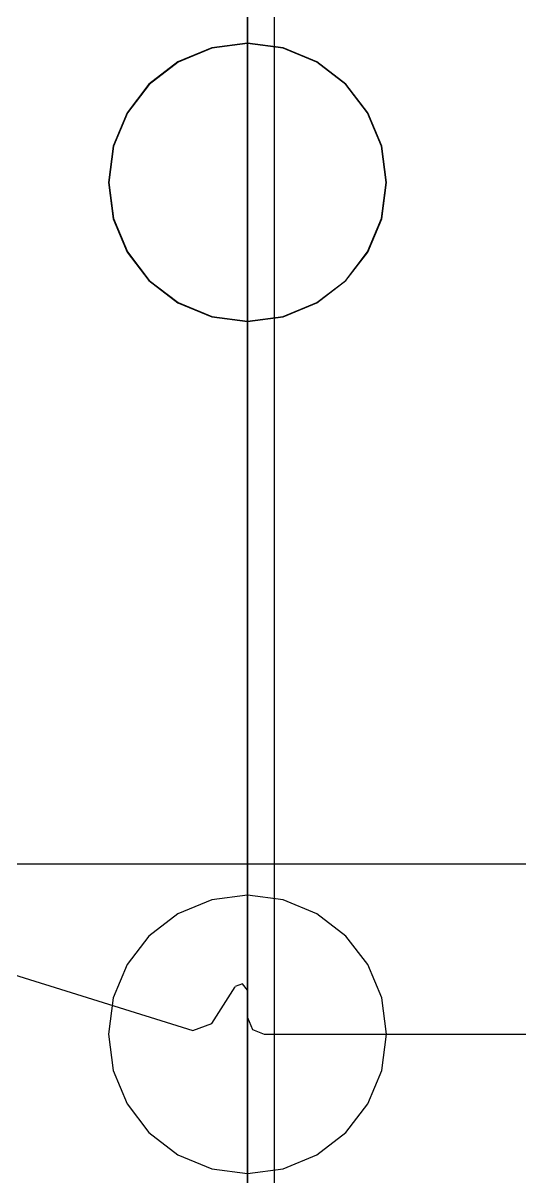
# Model space of a CAD drawing. Extents: x -257 to 298, y -311 to 343.
# Drawn here: x -30.67 to -22.76, y 8.87 to 27.22 of the extents above; entities that cross this region are included whole.
import ezdxf

# ---------------------------------------------------------------- set-up
doc = ezdxf.new("R2010")
doc.units = 0

msp = doc.modelspace()

# ---------------------------------------------------------------- linework, layer by layer
msp.add_line((-26.6666, 51.3563), (-26.6666, -1.978))
msp.add_line((-26.6666, 51.3563), (-26.6666, -1.978))
at = {"layer": 'Layer 1'}
for p, q in [((-27.0933, -68.1111), (-27.0933, 119.364)), ((-27.0933, -68.1111), (-27.0933, 119.364)), ((-27.0933, -68.1111), (-27.0933, 119.364)), ((-27.0933, -68.1111), (-27.0933, 119.364)), ((-27.0933, -68.1111), (-27.0933, 119.364)), ((-27.0933, -68.1111), (-27.0933, 119.364)), ((-27.0933, -68.1111), (-27.0933, 119.364)), ((-27.0933, -68.1111), (-27.0933, 119.364)), ((-27.0933, -68.1111), (-27.0933, 119.364)), ((-27.0933, -68.1111), (-27.0933, 119.364)), ((-27.0933, 70.8759), (-27.0933, -21.4965)), ((-27.0933, 48.5821), (-27.0933, 0.796246)), ((-27.0933, 48.5821), (-27.0933, 0.796246)), ((-27.0933, 48.5821), (-27.0933, 0.796246)), ((-27.0933, 48.5821), (-27.0933, 0.796246)), ((-27.0933, 48.5821), (-27.0933, 0.796246)), ((-27.66156, 26.828398), (-28.199995, 26.606)), ((-27.66156, 26.828398), (-28.199995, 26.606)), ((-27.66156, 26.828398), (-28.199995, 26.606)), ((-27.660162, 26.823246), (-28.1973, 26.601384)), ((-27.660162, 26.823246), (-28.1973, 26.601384)), ((-27.660162, 26.823246), (-28.1973, 26.601384)), ((-27.660162, 26.823246), (-28.1973, 26.601384)), ((-27.660162, 26.823246), (-28.1973, 26.601384)), ((-27.660162, 26.823246), (-28.1973, 26.601384)), ((-27.660162, 26.823246), (-28.1973, 26.601384)), ((-27.09333, 26.90253), (-27.66156, 26.828398)), ((-27.09333, 26.90253), (-27.66156, 26.828398)), ((-27.09333, 26.90253), (-27.66156, 26.828398)), ((-27.0933, 26.8972), (-27.660162, 26.823246)), ((-27.0933, 26.8972), (-27.660162, 26.823246)), ((-27.0933, 26.8972), (-27.660162, 26.823246)), ((-27.0933, 26.8972), (-27.660162, 26.823246)), ((-27.0933, 26.8972), (-27.660162, 26.823246)), ((-27.0933, 26.8972), (-27.660162, 26.823246)), ((-27.0933, 26.8972), (-27.660162, 26.823246)), ((-26.5251, 26.828398), (-27.09333, 26.90253)), ((-26.5251, 26.828398), (-27.09333, 26.90253)), ((-26.5251, 26.828398), (-27.09333, 26.90253)), ((-26.526438, 26.823246), (-27.0933, 26.8972)), ((-26.526438, 26.823246), (-27.0933, 26.8972)), ((-26.526438, 26.823246), (-27.0933, 26.8972)), ((-26.526438, 26.823246), (-27.0933, 26.8972)), ((-26.526438, 26.823246), (-27.0933, 26.8972)), ((-26.526438, 26.823246), (-27.0933, 26.8972)), ((-26.526438, 26.823246), (-27.0933, 26.8972)), ((-25.9893, 26.601384), (-26.526438, 26.823246)), ((-25.9893, 26.601384), (-26.526438, 26.823246)), ((-25.9893, 26.601384), (-26.526438, 26.823246)), ((-25.9893, 26.601384), (-26.526438, 26.823246)), ((-25.9893, 26.601384), (-26.526438, 26.823246)), ((-25.9893, 26.601384), (-26.526438, 26.823246)), ((-25.9893, 26.601384), (-26.526438, 26.823246)), ((-25.986665, 26.606), (-26.5251, 26.828398)), ((-25.986665, 26.606), (-26.5251, 26.828398)), ((-25.986665, 26.606), (-26.5251, 26.828398)), ((-28.199995, 26.606), (-28.661814, 26.250901)), ((-28.199995, 26.606), (-28.661814, 26.250901)), ((-28.199995, 26.606), (-28.661814, 26.250901)), ((-28.1973, 26.601384), (-28.658007, 26.24714)), ((-28.1973, 26.601384), (-28.658007, 26.24714)), ((-28.1973, 26.601384), (-28.658007, 26.24714)), ((-28.1973, 26.601384), (-28.658007, 26.24714)), ((-28.1973, 26.601384), (-28.658007, 26.24714)), ((-28.1973, 26.601384), (-28.658007, 26.24714)), ((-28.1973, 26.601384), (-28.658007, 26.24714)), ((-25.528593, 26.24714), (-25.9893, 26.601384)), ((-25.528593, 26.24714), (-25.9893, 26.601384)), ((-25.528593, 26.24714), (-25.9893, 26.601384)), ((-25.528593, 26.24714), (-25.9893, 26.601384)), ((-25.528593, 26.24714), (-25.9893, 26.601384)), ((-25.528593, 26.24714), (-25.9893, 26.601384)), ((-25.528593, 26.24714), (-25.9893, 26.601384)), ((-25.524846, 26.250901), (-25.986665, 26.606)), ((-25.524846, 26.250901), (-25.986665, 26.606)), ((-25.524846, 26.250901), (-25.986665, 26.606)), ((-28.661814, 26.250901), (-29.01013, 25.795865)), ((-28.661814, 26.250901), (-29.01013, 25.795865)), ((-28.661814, 26.250901), (-29.01013, 25.795865)), ((-28.658007, 26.24714), (-29.005484, 25.7932)), ((-28.658007, 26.24714), (-29.005484, 25.7932)), ((-28.658007, 26.24714), (-29.005484, 25.7932)), ((-28.658007, 26.24714), (-29.005484, 25.7932)), ((-28.658007, 26.24714), (-29.005484, 25.7932)), ((-28.658007, 26.24714), (-29.005484, 25.7932)), ((-28.658007, 26.24714), (-29.005484, 25.7932)), ((-25.181116, 25.7932), (-25.528593, 26.24714)), ((-25.181116, 25.7932), (-25.528593, 26.24714)), ((-25.181116, 25.7932), (-25.528593, 26.24714)), ((-25.181116, 25.7932), (-25.528593, 26.24714)), ((-25.181116, 25.7932), (-25.528593, 26.24714)), ((-25.181116, 25.7932), (-25.528593, 26.24714)), ((-25.181116, 25.7932), (-25.528593, 26.24714)), ((-25.17653, 25.795865), (-25.524846, 26.250901)), ((-25.17653, 25.795865), (-25.524846, 26.250901)), ((-25.17653, 25.795865), (-25.524846, 26.250901)), ((-29.01013, 25.795865), (-29.230045, 25.266697)), ((-29.01013, 25.795865), (-29.230045, 25.266697)), ((-29.01013, 25.795865), (-29.230045, 25.266697)), ((-29.005484, 25.7932), (-29.224869, 25.265306)), ((-29.005484, 25.7932), (-29.224869, 25.265306)), ((-29.005484, 25.7932), (-29.224869, 25.265306)), ((-29.005484, 25.7932), (-29.224869, 25.265306)), ((-29.005484, 25.7932), (-29.224869, 25.265306)), ((-29.005484, 25.7932), (-29.224869, 25.265306)), ((-29.005484, 25.7932), (-29.224869, 25.265306)), ((-24.961731, 25.265306), (-25.181116, 25.7932)), ((-24.961731, 25.265306), (-25.181116, 25.7932)), ((-24.961731, 25.265306), (-25.181116, 25.7932)), ((-24.961731, 25.265306), (-25.181116, 25.7932)), ((-24.961731, 25.265306), (-25.181116, 25.7932)), ((-24.961731, 25.265306), (-25.181116, 25.7932)), ((-24.961731, 25.265306), (-25.181116, 25.7932)), ((-24.956615, 25.266697), (-25.17653, 25.795865)), ((-24.956615, 25.266697), (-25.17653, 25.795865)), ((-24.956615, 25.266697), (-25.17653, 25.795865)), ((-29.230045, 25.266697), (-29.30666, 24.6892)), ((-29.230045, 25.266697), (-29.30666, 24.6892)), ((-29.230045, 25.266697), (-29.30666, 24.6892)), ((-29.224869, 25.265306), (-29.3013, 24.6892)), ((-29.224869, 25.265306), (-29.3013, 24.6892)), ((-29.224869, 25.265306), (-29.3013, 24.6892)), ((-29.224869, 25.265306), (-29.3013, 24.6892)), ((-29.224869, 25.265306), (-29.3013, 24.6892)), ((-29.224869, 25.265306), (-29.3013, 24.6892)), ((-29.224869, 25.265306), (-29.3013, 24.6892)), ((-24.8853, 24.6892), (-24.961731, 25.265306)), ((-24.8853, 24.6892), (-24.961731, 25.265306)), ((-24.8853, 24.6892), (-24.961731, 25.265306)), ((-24.8853, 24.6892), (-24.961731, 25.265306)), ((-24.8853, 24.6892), (-24.961731, 25.265306)), ((-24.8853, 24.6892), (-24.961731, 25.265306)), ((-24.8853, 24.6892), (-24.961731, 25.265306)), ((-24.88, 24.6892), (-24.956615, 25.266697)), ((-24.88, 24.6892), (-24.956615, 25.266697)), ((-24.88, 24.6892), (-24.956615, 25.266697)), ((-29.30666, 24.6892), (-29.230045, 24.111703)), ((-29.30666, 24.6892), (-29.230045, 24.111703)), ((-29.30666, 24.6892), (-29.230045, 24.111703)), ((-29.3013, 24.6892), (-29.224869, 24.113094)), ((-29.3013, 24.6892), (-29.224869, 24.113094)), ((-29.3013, 24.6892), (-29.224869, 24.113094)), ((-29.3013, 24.6892), (-29.224869, 24.113094)), ((-29.3013, 24.6892), (-29.224869, 24.113094)), ((-29.3013, 24.6892), (-29.224869, 24.113094)), ((-29.3013, 24.6892), (-29.224869, 24.113094)), ((-24.961731, 24.113094), (-24.8853, 24.6892)), ((-24.961731, 24.113094), (-24.8853, 24.6892)), ((-24.961731, 24.113094), (-24.8853, 24.6892)), ((-24.961731, 24.113094), (-24.8853, 24.6892)), ((-24.961731, 24.113094), (-24.8853, 24.6892)), ((-24.961731, 24.113094), (-24.8853, 24.6892)), ((-24.961731, 24.113094), (-24.8853, 24.6892)), ((-24.956615, 24.111703), (-24.88, 24.6892)), ((-24.956615, 24.111703), (-24.88, 24.6892)), ((-24.956615, 24.111703), (-24.88, 24.6892)), ((-24.8853, 24.6892), (-24.8853, 24.6892)), ((-24.8853, 24.6892), (-24.8853, 24.6892)), ((-24.8853, 24.6892), (-24.8853, 24.6892)), ((-24.8853, 24.6892), (-24.8853, 24.6892)), ((-24.8853, 24.6892), (-24.8853, 24.6892)), ((-24.8853, 24.6892), (-24.8853, 24.6892)), ((-24.8853, 24.6892), (-24.8853, 24.6892)), ((-24.88, 24.6892), (-24.88, 24.6892)), ((-24.88, 24.6892), (-24.88, 24.6892)), ((-24.88, 24.6892), (-24.88, 24.6892)), ((-29.230045, 24.111703), (-29.01013, 23.582535)), ((-29.230045, 24.111703), (-29.01013, 23.582535)), ((-29.230045, 24.111703), (-29.01013, 23.582535)), ((-29.224869, 24.113094), (-29.005484, 23.5852)), ((-29.224869, 24.113094), (-29.005484, 23.5852)), ((-29.224869, 24.113094), (-29.005484, 23.5852)), ((-29.224869, 24.113094), (-29.005484, 23.5852)), ((-29.224869, 24.113094), (-29.005484, 23.5852)), ((-29.224869, 24.113094), (-29.005484, 23.5852)), ((-29.224869, 24.113094), (-29.005484, 23.5852)), ((-25.181116, 23.5852), (-24.961731, 24.113094)), ((-25.181116, 23.5852), (-24.961731, 24.113094)), ((-25.181116, 23.5852), (-24.961731, 24.113094)), ((-25.181116, 23.5852), (-24.961731, 24.113094)), ((-25.181116, 23.5852), (-24.961731, 24.113094)), ((-25.181116, 23.5852), (-24.961731, 24.113094)), ((-25.181116, 23.5852), (-24.961731, 24.113094)), ((-25.17653, 23.582535), (-24.956615, 24.111703)), ((-25.17653, 23.582535), (-24.956615, 24.111703)), ((-25.17653, 23.582535), (-24.956615, 24.111703)), ((-29.01013, 23.582535), (-28.661814, 23.127499)), ((-29.01013, 23.582535), (-28.661814, 23.127499)), ((-29.01013, 23.582535), (-28.661814, 23.127499)), ((-29.005484, 23.5852), (-28.658007, 23.13126)), ((-29.005484, 23.5852), (-28.658007, 23.13126)), ((-29.005484, 23.5852), (-28.658007, 23.13126)), ((-29.005484, 23.5852), (-28.658007, 23.13126)), ((-29.005484, 23.5852), (-28.658007, 23.13126)), ((-29.005484, 23.5852), (-28.658007, 23.13126)), ((-29.005484, 23.5852), (-28.658007, 23.13126)), ((-25.528593, 23.13126), (-25.181116, 23.5852)), ((-25.528593, 23.13126), (-25.181116, 23.5852)), ((-25.528593, 23.13126), (-25.181116, 23.5852)), ((-25.528593, 23.13126), (-25.181116, 23.5852)), ((-25.528593, 23.13126), (-25.181116, 23.5852)), ((-25.528593, 23.13126), (-25.181116, 23.5852)), ((-25.528593, 23.13126), (-25.181116, 23.5852)), ((-25.524846, 23.127499), (-25.17653, 23.582535)), ((-25.524846, 23.127499), (-25.17653, 23.582535)), ((-25.524846, 23.127499), (-25.17653, 23.582535)), ((-28.661814, 23.127499), (-28.199995, 22.7724)), ((-28.661814, 23.127499), (-28.199995, 22.7724)), ((-28.661814, 23.127499), (-28.199995, 22.7724)), ((-28.658007, 23.13126), (-28.1973, 22.777016)), ((-28.658007, 23.13126), (-28.1973, 22.777016)), ((-28.658007, 23.13126), (-28.1973, 22.777016)), ((-28.658007, 23.13126), (-28.1973, 22.777016)), ((-28.658007, 23.13126), (-28.1973, 22.777016)), ((-28.658007, 23.13126), (-28.1973, 22.777016)), ((-28.658007, 23.13126), (-28.1973, 22.777016)), ((-25.9893, 22.777016), (-25.528593, 23.13126)), ((-25.9893, 22.777016), (-25.528593, 23.13126)), ((-25.9893, 22.777016), (-25.528593, 23.13126)), ((-25.9893, 22.777016), (-25.528593, 23.13126)), ((-25.9893, 22.777016), (-25.528593, 23.13126)), ((-25.9893, 22.777016), (-25.528593, 23.13126)), ((-25.9893, 22.777016), (-25.528593, 23.13126)), ((-25.986665, 22.7724), (-25.524846, 23.127499)), ((-25.986665, 22.7724), (-25.524846, 23.127499)), ((-25.986665, 22.7724), (-25.524846, 23.127499)), ((-28.199995, 22.7724), (-27.66156, 22.550002)), ((-28.199995, 22.7724), (-27.66156, 22.550002)), ((-28.199995, 22.7724), (-27.66156, 22.550002)), ((-28.1973, 22.777016), (-27.660162, 22.555154)), ((-28.1973, 22.777016), (-27.660162, 22.555154)), ((-28.1973, 22.777016), (-27.660162, 22.555154)), ((-28.1973, 22.777016), (-27.660162, 22.555154)), ((-28.1973, 22.777016), (-27.660162, 22.555154)), ((-28.1973, 22.777016), (-27.660162, 22.555154)), ((-28.1973, 22.777016), (-27.660162, 22.555154)), ((-26.526438, 22.555154), (-25.9893, 22.777016)), ((-26.526438, 22.555154), (-25.9893, 22.777016)), ((-26.526438, 22.555154), (-25.9893, 22.777016)), ((-26.526438, 22.555154), (-25.9893, 22.777016)), ((-26.526438, 22.555154), (-25.9893, 22.777016)), ((-26.526438, 22.555154), (-25.9893, 22.777016)), ((-26.526438, 22.555154), (-25.9893, 22.777016)), ((-26.5251, 22.550002), (-25.986665, 22.7724)), ((-26.5251, 22.550002), (-25.986665, 22.7724)), ((-26.5251, 22.550002), (-25.986665, 22.7724)), ((-27.66156, 22.550002), (-27.09333, 22.47587)), ((-27.66156, 22.550002), (-27.09333, 22.47587)), ((-27.66156, 22.550002), (-27.09333, 22.47587)), ((-27.660162, 22.555154), (-27.0933, 22.4812)), ((-27.660162, 22.555154), (-27.0933, 22.4812)), ((-27.660162, 22.555154), (-27.0933, 22.4812)), ((-27.660162, 22.555154), (-27.0933, 22.4812)), ((-27.660162, 22.555154), (-27.0933, 22.4812)), ((-27.660162, 22.555154), (-27.0933, 22.4812)), ((-27.660162, 22.555154), (-27.0933, 22.4812)), ((-27.09333, 22.47587), (-26.5251, 22.550002)), ((-27.09333, 22.47587), (-26.5251, 22.550002)), ((-27.09333, 22.47587), (-26.5251, 22.550002)), ((-27.0933, 22.4812), (-26.526438, 22.555154)), ((-27.0933, 22.4812), (-26.526438, 22.555154)), ((-27.0933, 22.4812), (-26.526438, 22.555154)), ((-27.0933, 22.4812), (-26.526438, 22.555154)), ((-27.0933, 22.4812), (-26.526438, 22.555154)), ((-27.0933, 22.4812), (-26.526438, 22.555154)), ((-27.0933, 22.4812), (-26.526438, 22.555154)), ((-42.4214, 15.7032), (-27.9656, 11.20458)), ((-42.4214, 15.7032), (-27.9656, 11.20458)), ((-42.4214, 15.7032), (-27.9656, 11.20458)), ((-42.4214, 15.7032), (-27.9656, 11.20458)), ((-42.4214, 15.7032), (-27.9656, 11.20458)), ((-42.4214, 15.7032), (-27.9656, 11.20458)), ((-42.4214, 15.7032), (-27.9656, 11.20458)), ((-42.4214, 15.7032), (-27.9656, 11.20458)), ((-42.4214, 15.7032), (-27.9656, 11.20458)), ((-42.4214, 15.7032), (-27.9656, 11.20458)), ((-111.946, 13.8518), (111.946, 13.8518)), ((-111.946, 13.8518), (111.946, 13.8518)), ((-111.946, 13.8518), (111.946, 13.8518)), ((-111.946, 13.8518), (111.946, 13.8518)), ((-111.946, 13.8518), (111.946, 13.8518)), ((-111.946, 13.8518), (111.946, 13.8518)), ((-111.946, 13.8518), (111.946, 13.8518)), ((-27.66156, 13.281798), (-28.199995, 13.0594)), ((-27.66156, 13.281798), (-28.199995, 13.0594)), ((-27.66156, 13.281798), (-28.199995, 13.0594)), ((-27.09333, 13.35593), (-27.66156, 13.281798)), ((-27.09333, 13.35593), (-27.66156, 13.281798)), ((-27.09333, 13.35593), (-27.66156, 13.281798)), ((-26.5251, 13.281798), (-27.09333, 13.35593)), ((-26.5251, 13.281798), (-27.09333, 13.35593)), ((-26.5251, 13.281798), (-27.09333, 13.35593)), ((-25.986665, 13.0594), (-26.5251, 13.281798)), ((-25.986665, 13.0594), (-26.5251, 13.281798)), ((-25.986665, 13.0594), (-26.5251, 13.281798)), ((-28.199995, 13.0594), (-28.661814, 12.704301)), ((-28.199995, 13.0594), (-28.661814, 12.704301)), ((-28.199995, 13.0594), (-28.661814, 12.704301)), ((-25.524846, 12.704301), (-25.986665, 13.0594)), ((-25.524846, 12.704301), (-25.986665, 13.0594)), ((-25.524846, 12.704301), (-25.986665, 13.0594)), ((-28.661814, 12.704301), (-29.01013, 12.249265)), ((-28.661814, 12.704301), (-29.01013, 12.249265)), ((-28.661814, 12.704301), (-29.01013, 12.249265)), ((-25.17653, 12.249265), (-25.524846, 12.704301)), ((-25.17653, 12.249265), (-25.524846, 12.704301)), ((-25.17653, 12.249265), (-25.524846, 12.704301)), ((-29.01013, 12.249265), (-29.230045, 11.720097)), ((-29.01013, 12.249265), (-29.230045, 11.720097)), ((-29.01013, 12.249265), (-29.230045, 11.720097)), ((-24.956615, 11.720097), (-25.17653, 12.249265)), ((-24.956615, 11.720097), (-25.17653, 12.249265)), ((-24.956615, 11.720097), (-25.17653, 12.249265)), ((-27.170195, 11.944726), (-27.290013, 11.899478)), ((-27.170195, 11.944726), (-27.290013, 11.899478)), ((-27.170195, 11.944726), (-27.290013, 11.899478)), ((-27.170195, 11.944726), (-27.290013, 11.899478)), ((-27.170195, 11.944726), (-27.290013, 11.899478)), ((-27.170195, 11.944726), (-27.290013, 11.899478)), ((-27.170195, 11.944726), (-27.290013, 11.899478)), ((-27.170195, 11.944726), (-27.290013, 11.899478)), ((-27.170195, 11.944726), (-27.290013, 11.899478)), ((-27.170195, 11.944726), (-27.290013, 11.899478)), ((-27.0933, 11.8423), (-27.170195, 11.944726)), ((-27.0933, 11.8423), (-27.170195, 11.944726)), ((-27.0933, 11.8423), (-27.170195, 11.944726)), ((-27.0933, 11.8423), (-27.170195, 11.944726)), ((-27.0933, 11.8423), (-27.170195, 11.944726)), ((-27.0933, 11.8423), (-27.170195, 11.944726)), ((-27.0933, 11.8423), (-27.170195, 11.944726)), ((-27.0933, 11.8423), (-27.170195, 11.944726)), ((-27.0933, 11.8423), (-27.170195, 11.944726)), ((-27.0933, 11.8423), (-27.170195, 11.944726)), ((-27.6612, 11.3147), (-27.290022, 11.8989)), ((-27.6612, 11.3147), (-27.290022, 11.8989)), ((-27.6612, 11.3147), (-27.290022, 11.8989)), ((-27.6612, 11.3147), (-27.290022, 11.8989)), ((-27.6612, 11.3147), (-27.290022, 11.8989)), ((-27.6612, 11.3147), (-27.290022, 11.8989)), ((-27.6612, 11.3147), (-27.290022, 11.8989)), ((-27.6612, 11.3147), (-27.290022, 11.8989)), ((-27.6612, 11.3147), (-27.290022, 11.8989)), ((-27.6612, 11.3147), (-27.290022, 11.8989)), ((-27.0933, 11.8424), (-27.0933, 11.4106)), ((-27.0933, 11.8424), (-27.0933, 11.4106)), ((-27.0933, 11.8424), (-27.0933, 11.4106)), ((-27.0933, 11.8424), (-27.0933, 11.4106)), ((-27.0933, 11.8424), (-27.0933, 11.4106)), ((-27.0933, 11.8424), (-27.0933, 11.4106)), ((-27.0933, 11.8424), (-27.0933, 11.4106)), ((-27.0933, 11.8424), (-27.0933, 11.4106)), ((-27.0933, 11.8424), (-27.0933, 11.4106)), ((-27.0933, 11.8424), (-27.0933, 11.4106)), ((-29.230045, 11.720097), (-29.30666, 11.1426)), ((-29.230045, 11.720097), (-29.30666, 11.1426)), ((-29.230045, 11.720097), (-29.30666, 11.1426)), ((-24.88, 11.1426), (-24.956615, 11.720097)), ((-24.88, 11.1426), (-24.956615, 11.720097)), ((-24.88, 11.1426), (-24.956615, 11.720097)), ((-27.0933, 11.4093), (-27.015197, 11.220735)), ((-27.0933, 11.4093), (-27.015197, 11.220735)), ((-27.0933, 11.4093), (-27.015197, 11.220735)), ((-27.0933, 11.4093), (-27.015197, 11.220735)), ((-27.0933, 11.4093), (-27.015197, 11.220735)), ((-27.0933, 11.4093), (-27.015197, 11.220735)), ((-27.0933, 11.4093), (-27.015197, 11.220735)), ((-27.0933, 11.4093), (-27.015197, 11.220735)), ((-27.0933, 11.4093), (-27.015197, 11.220735)), ((-27.0933, 11.4093), (-27.015197, 11.220735)), ((-27.9656, 11.2033), (-27.661214, 11.314947)), ((-27.9656, 11.2033), (-27.661214, 11.314947)), ((-27.9656, 11.2033), (-27.661214, 11.314947)), ((-27.9656, 11.2033), (-27.661214, 11.314947)), ((-27.9656, 11.2033), (-27.661214, 11.314947)), ((-27.9656, 11.2033), (-27.661214, 11.314947)), ((-27.9656, 11.2033), (-27.661214, 11.314947)), ((-27.9656, 11.2033), (-27.661214, 11.314947)), ((-27.9656, 11.2033), (-27.661214, 11.314947)), ((-27.9656, 11.2033), (-27.661214, 11.314947)), ((-27.015197, 11.220735), (-26.826634, 11.142628)), ((-27.015197, 11.220735), (-26.826634, 11.142628)), ((-27.015197, 11.220735), (-26.826634, 11.142628)), ((-27.015197, 11.220735), (-26.826634, 11.142628)), ((-27.015197, 11.220735), (-26.826634, 11.142628)), ((-27.015197, 11.220735), (-26.826634, 11.142628)), ((-27.015197, 11.220735), (-26.826634, 11.142628)), ((-27.015197, 11.220735), (-26.826634, 11.142628)), ((-27.015197, 11.220735), (-26.826634, 11.142628)), ((-27.015197, 11.220735), (-26.826634, 11.142628)), ((-29.30666, 11.1426), (-29.230045, 10.565103)), ((-29.30666, 11.1426), (-29.230045, 10.565103)), ((-29.30666, 11.1426), (-29.230045, 10.565103)), ((-26.8266, 11.1425), (-0.698141, 11.1425)), ((-26.8266, 11.1425), (-0.698141, 11.1425)), ((-26.8266, 11.1425), (-0.698141, 11.1425)), ((-26.8266, 11.1425), (-0.698141, 11.1425)), ((-26.8266, 11.1425), (-0.698141, 11.1425)), ((-26.8266, 11.1425), (-0.698141, 11.1425)), ((-26.8266, 11.1425), (-0.698141, 11.1425)), ((-26.8266, 11.1425), (-0.698141, 11.1425)), ((-26.8266, 11.1425), (-0.698141, 11.1425)), ((-26.8266, 11.1425), (-0.698141, 11.1425)), ((-24.956615, 10.565103), (-24.88, 11.1426)), ((-24.956615, 10.565103), (-24.88, 11.1426)), ((-24.956615, 10.565103), (-24.88, 11.1426)), ((-24.88, 11.1426), (-24.88, 11.1426)), ((-24.88, 11.1426), (-24.88, 11.1426)), ((-24.88, 11.1426), (-24.88, 11.1426)), ((-29.230045, 10.565103), (-29.01013, 10.035935)), ((-29.230045, 10.565103), (-29.01013, 10.035935)), ((-29.230045, 10.565103), (-29.01013, 10.035935)), ((-25.17653, 10.035935), (-24.956615, 10.565103)), ((-25.17653, 10.035935), (-24.956615, 10.565103)), ((-25.17653, 10.035935), (-24.956615, 10.565103)), ((-29.01013, 10.035935), (-28.661814, 9.580899)), ((-29.01013, 10.035935), (-28.661814, 9.580899)), ((-29.01013, 10.035935), (-28.661814, 9.580899)), ((-25.524846, 9.580899), (-25.17653, 10.035935)), ((-25.524846, 9.580899), (-25.17653, 10.035935)), ((-25.524846, 9.580899), (-25.17653, 10.035935)), ((-28.661814, 9.580899), (-28.199995, 9.2258)), ((-28.661814, 9.580899), (-28.199995, 9.2258)), ((-28.661814, 9.580899), (-28.199995, 9.2258)), ((-25.986665, 9.2258), (-25.524846, 9.580899)), ((-25.986665, 9.2258), (-25.524846, 9.580899)), ((-25.986665, 9.2258), (-25.524846, 9.580899)), ((-28.199995, 9.2258), (-27.66156, 9.003402)), ((-28.199995, 9.2258), (-27.66156, 9.003402)), ((-28.199995, 9.2258), (-27.66156, 9.003402)), ((-26.5251, 9.003402), (-25.986665, 9.2258)), ((-26.5251, 9.003402), (-25.986665, 9.2258)), ((-26.5251, 9.003402), (-25.986665, 9.2258)), ((-27.66156, 9.003402), (-27.09333, 8.92927)), ((-27.66156, 9.003402), (-27.09333, 8.92927)), ((-27.66156, 9.003402), (-27.09333, 8.92927)), ((-27.09333, 8.92927), (-26.5251, 9.003402)), ((-27.09333, 8.92927), (-26.5251, 9.003402)), ((-27.09333, 8.92927), (-26.5251, 9.003402))]:
    msp.add_line(p, q, dxfattribs=at)

doc.saveas('drawing.dxf')
